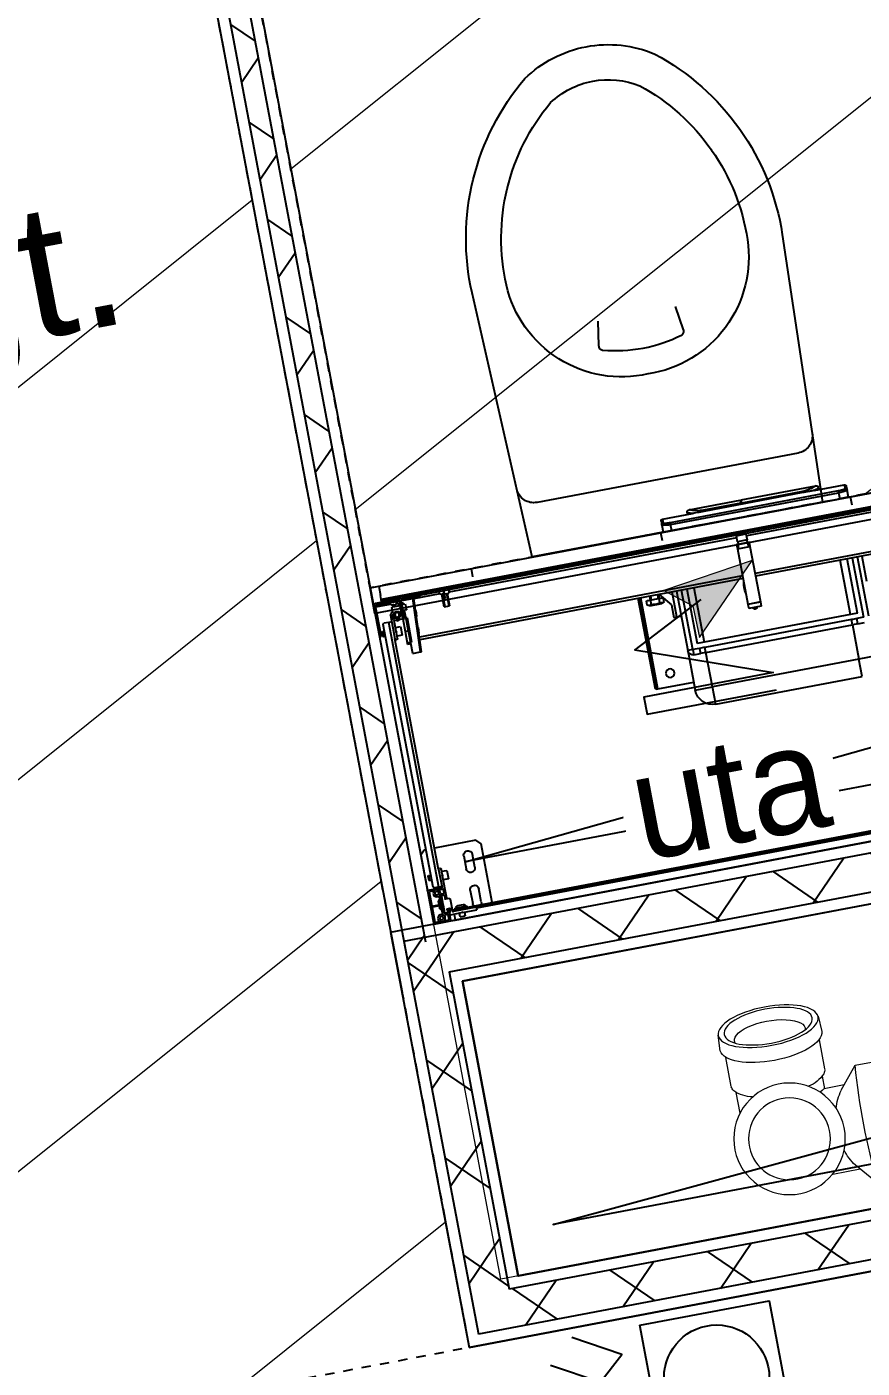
# Model space of a CAD drawing. Header units: centimetres. Extents: x 209280 to 319866, y -365283 to -277503.
# Drawn here: x 224622 to 225575, y -348580 to -347051 of the extents above; entities that cross this region are included whole.
import ezdxf

# ---------------------------------------------------------------- set-up
doc = ezdxf.new("R2010")
doc.units = ezdxf.units.CM
doc.linetypes.add('Style de ligne -1', pattern=[0.41664, 0.20828, -0.20836])
doc.layers.get('0').update_dxf_attribs({"color": 252})
for name, color, linetype in [('3-BAT C-Niveau 1', 252, 'Continuous'), ('prlm-EAU-CHU', 42, 'Continuous'), ('prlm-GT', 242, 'Continuous'), ('prlm-MOD', 64, 'Continuous'), ('prlm-VMC', 93, 'Continuous')]:
    doc.layers.add(name, color=color, linetype=linetype)
doc.layers.add('prlm-ELEC-CFO', color=1, linetype='Continuous', lineweight=25)
doc.styles.add('Helvetica', font='arial.ttf')
doc.styles.add('prlm-elec-cfo', font='comic.ttf', dxfattribs={"height": 12})

# ---------------------------------------------------------------- blocks, each defined once
blk = doc.blocks.new('MTI900_Alu_390')
at = {"layer": 'prlm-MOD', "color": 1, "linetype": 'Continuous'}
for p, q in [((-4.475, 0), (-4.472, 0)), ((-4.475, -0.003), (-4.475, 0)), ((-4.472, 0), (-4.278, 0)), ((-4.278, 0), (-4.225, 0)), ((-4.225, 0), (4.225, 0)), ((-4.225, -0.07), (-4.225, 0)), ((-4.475, -0.387), (-4.475, -0.003)), ((-4.457, -0.191), (-4.457, -0.021)), ((-4.454, -0.018), (-4.403, -0.018)), ((-4.395, -0.038), (-4.375, -0.027)), ((-4.395, -0.062), (-4.395, -0.038)), ((-4.375, -0.073), (-4.395, -0.062)), ((-4.375, -0.027), (-4.355, -0.038)), ((-4.355, -0.062), (-4.375, -0.073)), ((-4.354, -0.13), (-4.372, -0.159)), ((-4.355, -0.038), (-4.355, -0.062)), ((-4.336, -0.136), (-4.354, -0.164)), ((-4.353, -0.086), (-4.353, -0.129)), ((-4.347, -0.018), (-4.296, -0.018)), ((-4.335, -0.098), (-4.335, -0.134)), ((-4.298, -0.095), (-4.332, -0.095)), ((-4.296, -0.077), (-4.331, -0.077)), ((-4.33, -0.195), (-4.33, -0.103)), ((-4.327, -0.1), (-4.298, -0.1)), ((-4.295, -0.137), (-4.295, -0.098)), ((-4.295, -0.137), (-4.295, -0.142)), ((-4.293, -0.021), (-4.293, -0.074)), ((-4.278, -0.14), (-4.292, -0.14)), ((-4.292, -0.145), (-4.263, -0.145)), ((-4.275, -0.003), (-4.275, -0.137)), ((-4.27, -0.073), (-4.27, -0.09)), ((-4.27, -0.09), (-4.26, -0.12)), ((-4.267, -0.07), (-4.14, -0.07)), ((-4.26, -0.142), (-4.26, -0.12)), ((-4.235, -0.1), (-4.235, -0.24)), ((-3.963, -0.1), (-4.229, -0.1)), ((-4.225, -0.105), (-4.225, -0.1)), ((-4.225, -0.105), (-4.165, -0.105)), ((-4.225, -0.105), (-4.225, -0.12)), ((-4.225, -0.12), (-4.17, -0.12)), ((-4.203, -0.12), (-4.203, -0.125)), ((-4.203, -0.125), (-4.067, -0.125)), ((-4.203, -0.125), (-4.203, -0.135)), ((-4.203, -0.135), (-4.067, -0.135)), ((-4.165, -0.115), (-4.175, -0.125)), ((-4.165, -0.025), (-4.105, -0.025)), ((-4.165, -0.025), (-4.165, -0.07)), ((-4.165, -0.1), (-4.165, -0.115)), ((-4.105, -0.115), (-4.165, -0.115)), ((-4.135, -0.075), (-4.14, -0.07)), ((-4.13, -0.07), (-4.135, -0.075)), ((-4.13, -0.07), (-3.963, -0.07)), ((-4.105, -0.07), (-4.105, -0.025)), ((-4.105, -0.115), (-4.105, -0.1)), ((-4.105, -0.105), (4.105, -0.105)), ((-4.095, -0.125), (-4.105, -0.115)), ((-4.1, -0.12), (4.1, -0.12)), ((-4.067, -0.125), (-4.067, -0.12)), ((-4.067, -0.135), (-4.067, -0.125)), ((-3.995, -0.3), (-3.995, -0.15)), ((-3.96, -0.073), (-3.96, -0.097)), ((-3.96, -0.09), (3.96, -0.09)), ((-3.895, -0.15), (-3.895, -0.3)), ((-3.775, -0.12), (-3.775, -0.8)), ((-4.457, -0.369), (-4.457, -0.209)), ((-4.376, -0.194), (-4.454, -0.194)), ((-4.454, -0.206), (-4.376, -0.206)), ((-4.373, -0.16), (-4.373, -0.191)), ((-4.373, -0.209), (-4.373, -0.24)), ((-4.373, -0.24), (-4.354, -0.27)), ((-4.338, -0.16), (-4.355, -0.19)), ((-4.355, -0.166), (-4.355, -0.234)), ((-4.355, -0.21), (-4.338, -0.24)), ((-4.354, -0.236), (-4.335, -0.265)), ((-4.353, -0.271), (-4.353, -0.304)), ((-4.33, -0.168), (-4.342, -0.168)), ((-4.33, -0.232), (-4.342, -0.232)), ((-4.338, -0.24), (-4.338, -0.16)), ((-4.33, -0.16), (-4.338, -0.16)), ((-4.338, -0.24), (-4.33, -0.24)), ((-4.335, -0.265), (-4.335, -0.302)), ((-4.332, -0.305), (-4.298, -0.305)), ((-4.325, -0.2), (-4.33, -0.195)), ((-4.33, -0.205), (-4.325, -0.2)), ((-4.33, -0.297), (-4.33, -0.205)), ((-4.298, -0.3), (-4.327, -0.3)), ((-4.295, -0.258), (-4.295, -0.263)), ((-4.295, -0.302), (-4.295, -0.263)), ((-4.25, -0.255), (-4.292, -0.255)), ((-4.292, -0.26), (-4.278, -0.26)), ((-4.275, -0.263), (-4.275, -0.52)), ((-4.25, -0.255), (-4.235, -0.24)), ((-4.167, -0.158), (-4.102, -0.158)), ((-4.475, -0.8), (-4.475, -0.387)), ((-4.308, -0.39), (-4.472, -0.39)), ((-4.403, -0.372), (-4.454, -0.372)), ((-4.395, -0.405), (-4.405, -0.415)), ((-4.405, -0.415), (-4.405, -3.465)), ((-4.395, -0.328), (-4.375, -0.317)), ((-4.395, -0.352), (-4.395, -0.328)), ((-4.375, -0.363), (-4.395, -0.352)), ((-4.34, -0.405), (-4.395, -0.405)), ((-4.375, -0.317), (-4.355, -0.328)), ((-4.355, -0.352), (-4.375, -0.363)), ((-4.355, -0.328), (-4.355, -0.352)), ((-4.296, -0.372), (-4.347, -0.372)), ((-4.305, -0.405), (-4.34, -0.405)), ((-4.34, -0.405), (-4.34, -3.475)), ((-4.328, -0.323), (-4.296, -0.323)), ((-4.305, -0.6), (-4.305, -0.393)), ((-4.293, -0.326), (-4.293, -0.369)), ((-4.43, -0.495), (-4.435, -0.5)), ((-4.435, -0.5), (-4.435, -0.55)), ((-4.435, -0.55), (-4.43, -0.555)), ((-4.43, -0.555), (-4.43, -0.495)), ((-4.405, -0.495), (-4.43, -0.495)), ((-4.43, -0.555), (-4.405, -0.555)), ((-4.305, -0.6), (-4.305, -3.277)), ((-4.285, -0.61), (-4.295, -0.61)), ((-4.275, -0.52), (-4.278, -0.523)), ((-4.278, -0.527), (-4.275, -0.53)), ((-4.215, -0.475), (-4.275, -0.475)), ((-4.275, -0.53), (-4.275, -0.52)), ((-4.275, -0.53), (-4.275, -0.6)), ((-4.275, -0.575), (-4.215, -0.575)), ((-4.215, -0.575), (-4.215, -0.475)), ((-3.995, -0.7), (-3.995, -0.55)), ((-3.895, -0.55), (-3.895, -0.7)), ((-4.425, -0.85), (-4.475, -0.8)), ((-4.405, -0.85), (-4.425, -0.85)), ((-3.825, -0.85), (-4.305, -0.85)), ((-3.775, -0.8), (-3.825, -0.85)), ((-0.85, -1.865), (0.85, -1.865)), ((-0.85, -1.865), (-0.85, -2.065)), ((0.85, -1.865), (0.85, -2.065)), ((-1.05, -2.525), (-1.05, -2.065)), ((-1.05, -2.065), (-0.85, -2.065)), ((0.85, -2.065), (-0.85, -2.065)), ((-0.85, -2.065), (-0.85, -2.465)), ((0.85, -2.465), (0.85, -2.065)), ((1.05, -2.065), (0.85, -2.065)), ((-1.495, -2.16), (-1.495, -3.215)), ((-1.48, -2.16), (-1.495, -2.16)), ((-1.48, -2.16), (-1.48, -3.215)), ((-1.48, -2.16), (-1.465, -2.16)), ((-1.465, -2.16), (-1.05, -2.16)), ((-1.465, -2.16), (-1.465, -3.215)), ((-1.05, -3.215), (-1.05, -2.525)), ((-0.99, -2.525), (-1.05, -2.525)), ((-0.99, -2.465), (-0.912, -2.465)), ((-0.99, -2.525), (-0.99, -2.465)), ((-0.99, -2.525), (-0.99, -3.215)), ((-0.912, -2.525), (-0.99, -2.525)), ((0.93, -2.585), (-0.93, -2.585)), ((-0.93, -3.215), (-0.93, -2.585)), ((-0.85, -2.465), (-0.912, -2.465)), ((-0.912, -2.525), (-0.912, -2.465)), ((-0.85, -2.465), (0.85, -2.465)), ((-0.85, -2.465), (-0.85, -2.524)), ((0.85, -2.524), (-0.85, -2.524)), ((-0.85, -3.215), (-0.85, -2.585)), ((0.912, -2.465), (0.85, -2.465)), ((0.85, -2.465), (0.85, -2.524)), ((0.85, -2.585), (0.85, -3.215)), ((0.912, -2.465), (0.99, -2.465)), ((0.912, -2.465), (0.912, -2.525)), ((0.99, -2.525), (0.912, -2.525)), ((0.93, -2.585), (0.93, -3.215)), ((0.99, -3.215), (0.99, -2.525)), ((1.05, -2.525), (1.05, -3.215)), ((-0.277, -2.915), (-0.277, -2.865)), ((-0.132, -2.865), (-0.277, -2.865)), ((-0.132, -2.915), (-0.132, -2.865)), ((-1.134, -2.925), (-1.1, -2.925)), ((-1.134, -3.071), (-1.134, -2.925)), ((-1.1, -2.925), (-1.1, -3.215)), ((-1.1, -2.925), (-1.05, -2.925)), ((-0.132, -2.915), (-0.277, -2.915)), ((-0.277, -2.918), (-0.277, -2.915)), ((-0.277, -2.918), (-0.132, -2.918)), ((-0.277, -3.558), (-0.277, -2.918)), ((-0.132, -2.918), (-0.132, -2.915)), ((-0.132, -3.558), (-0.132, -2.918)), ((1.1, -3.215), (1.1, -2.925)), ((-4.175, -3.207), (-4.175, -3.187)), ((-4.135, -3.187), (-4.175, -3.187)), ((-4.175, -3.337), (-4.175, -3.207)), ((-4.125, -3.207), (-4.175, -3.207)), ((-4.135, -3.077), (-4.136, -3.497)), ((-4.135, -3.077), (-4.05, -3.077)), ((-4.125, -3.487), (-4.125, -3.207)), ((-4.022, -3.692), (-4.05, -3.077)), ((-4.05, -3.077), (-4.035, -3.077)), ((-4.035, -3.077), (-4.007, -3.691)), ((-1.38, -3.106), (-1.408, -3.12)), ((-1.408, -3.12), (-1.408, -3.17)), ((-1.408, -3.17), (-1.384, -3.17)), ((-1.395, -3.17), (-1.395, -3.172)), ((-1.395, -3.172), (-1.225, -3.172)), ((-1.384, -3.17), (-1.359, -3.17)), ((-1.38, -3.106), (-1.24, -3.106)), ((-1.36, -3.172), (-1.36, -3.215)), ((-1.359, -3.12), (-1.359, -3.17)), ((-1.359, -3.17), (-1.31, -3.17)), ((-1.351, -3.215), (-1.351, -3.172)), ((-1.31, -3.17), (-1.261, -3.17)), ((-1.269, -3.215), (-1.269, -3.172)), ((-1.261, -3.12), (-1.261, -3.17)), ((-1.261, -3.17), (-1.236, -3.17)), ((-1.26, -3.215), (-1.26, -3.172)), ((-1.25, -3.215), (-1.134, -3.071)), ((-1.212, -3.12), (-1.24, -3.106)), ((-1.236, -3.17), (-1.214, -3.17)), ((-1.225, -3.172), (-1.225, -3.17)), ((-1.212, -3.12), (-1.212, -3.167)), ((-4.475, -3.355), (-4.475, -3.335)), ((-4.475, -3.335), (-4.455, -3.335)), ((-4.475, -3.69), (-4.475, -3.355)), ((-4.455, -3.355), (-4.475, -3.355)), ((-4.455, -3.335), (-4.455, -3.355)), ((-4.455, -3.69), (-4.455, -3.355)), ((-4.43, -3.325), (-4.435, -3.33)), ((-4.435, -3.33), (-4.435, -3.38)), ((-4.43, -3.385), (-4.43, -3.325)), ((-4.405, -3.325), (-4.43, -3.325)), ((-4.305, -3.553), (-4.305, -3.277)), ((-4.295, -3.267), (-4.285, -3.267)), ((-4.276, -3.348), (-4.278, -3.35)), ((-4.278, -3.354), (-4.276, -3.356)), ((-4.275, -3.277), (-4.275, -3.346)), ((-4.215, -3.305), (-4.275, -3.305)), ((-4.275, -3.358), (-4.275, -3.346)), ((-4.275, -3.358), (-4.275, -3.484)), ((-4.215, -3.405), (-4.215, -3.305)), ((-4.175, -3.487), (-4.175, -3.337)), ((-4.14, -3.337), (-4.175, -3.337)), ((-4.14, -3.487), (-4.14, -3.337)), ((-0.277, -3.215), (-4.029, -3.215)), ((-0.277, -3.245), (-4.027, -3.245)), ((-4.021, -3.285), (-4.026, -3.286)), ((-4.022, -3.356), (-4.017, -3.356)), ((-4.021, -3.285), (-4.017, -3.356)), ((4.029, -3.215), (-0.132, -3.215)), ((4.027, -3.245), (-0.132, -3.245)), ((-4.435, -3.38), (-4.43, -3.385)), ((-4.43, -3.385), (-4.405, -3.385)), ((-4.405, -3.465), (-4.395, -3.475)), ((-4.34, -3.475), (-4.395, -3.475)), ((-4.305, -3.475), (-4.34, -3.475)), ((-4.29, -3.507), (-4.285, -3.504)), ((-4.29, -3.507), (-4.29, -3.549)), ((-4.274, -3.504), (-4.287, -3.504)), ((-4.275, -3.405), (-4.215, -3.405)), ((-4.272, -3.487), (-4.178, -3.487)), ((-4.271, -3.518), (-4.271, -3.507)), ((-4.24, -3.478), (-4.23, -3.472)), ((-4.23, -3.472), (-4.22, -3.478)), ((-4.175, -3.49), (-4.175, -3.487)), ((-4.175, -3.487), (-4.155, -3.487)), ((-4.175, -3.49), (-4.175, -3.601)), ((-4.155, -3.497), (-4.175, -3.497)), ((-4.14, -3.487), (-4.155, -3.487)), ((-4.155, -3.487), (-4.155, -3.497)), ((-4.155, -3.702), (-4.155, -3.497)), ((-4.125, -3.487), (-4.14, -3.487)), ((-4.14, -3.577), (-4.14, -3.487)), ((-4.136, -3.497), (-4.14, -3.497)), ((-4.012, -3.482), (-4.017, -3.482)), ((-4.012, -3.482), (-4.008, -3.552)), ((-4.277, -3.582), (-4.304, -3.555)), ((-4.291, -3.577), (-4.291, -3.568)), ((-4.281, -3.583), (-4.291, -3.577)), ((-4.287, -3.552), (-4.282, -3.552)), ((-4.279, -3.549), (-4.279, -3.545)), ((-4.277, -3.676), (-4.268, -3.663)), ((-4.276, -3.542), (-4.273, -3.542)), ((-4.276, -3.627), (-4.276, -3.584)), ((-4.266, -3.521), (-4.268, -3.521)), ((-4.198, -3.637), (-4.266, -3.637)), ((-4.263, -3.657), (-4.265, -3.659)), ((-4.225, -3.659), (-4.265, -3.659)), ((-4.265, -3.659), (-4.265, -3.662)), ((-4.265, -3.662), (-4.225, -3.662)), ((-4.227, -3.657), (-4.263, -3.657)), ((-4.261, -3.657), (-4.261, -3.662)), ((-4.229, -3.657), (-4.229, -3.662)), ((-4.225, -3.659), (-4.227, -3.657)), ((-4.225, -3.662), (-4.225, -3.659)), ((-4.222, -3.663), (-4.213, -3.676)), ((-4.195, -3.561), (-4.195, -3.523)), ((-4.195, -3.674), (-4.195, -3.64)), ((-4.176, -3.603), (-4.183, -3.61)), ((-4.183, -3.614), (-4.176, -3.621)), ((-4.175, -3.623), (-4.175, -3.601)), ((-4.175, -3.623), (-4.175, -3.734)), ((-4.115, -3.577), (-4.155, -3.577)), ((-4.155, -3.647), (-4.115, -3.647)), ((-4.14, -3.657), (-4.14, -3.647)), ((-4.115, -3.647), (-4.115, -3.577)), ((-4.013, -3.552), (-4.008, -3.552)), ((-3.685, -3.532), (-3.625, -3.532)), ((-3.685, -3.532), (-3.685, -3.677)), ((-3.679, -3.677), (-3.679, -3.532)), ((-3.66, -3.622), (-3.655, -3.622)), ((-3.66, -3.622), (-3.66, -3.636)), ((-3.66, -3.636), (-3.655, -3.636)), ((-3.66, -3.636), (-3.66, -3.717)), ((-3.655, -3.622), (-3.655, -3.636)), ((-3.655, -3.636), (-3.655, -3.717)), ((-3.631, -3.677), (-3.631, -3.532)), ((-3.625, -3.677), (-3.625, -3.532)), ((-0.277, -3.558), (-0.132, -3.558)), ((-0.277, -3.56), (-0.277, -3.558)), ((-0.277, -3.61), (-0.277, -3.56)), ((-0.26, -3.56), (-0.277, -3.56)), ((-0.255, -3.61), (-0.277, -3.61)), ((-0.26, -3.558), (-0.26, -3.608)), ((-0.15, -3.608), (-0.26, -3.608)), ((-0.15, -3.638), (-0.26, -3.638)), ((-0.26, -3.638), (-0.26, -3.708)), ((-0.255, -3.608), (-0.255, -3.638)), ((-0.155, -3.638), (-0.155, -3.608)), ((-0.132, -3.61), (-0.155, -3.61)), ((-0.15, -3.608), (-0.15, -3.558)), ((-0.132, -3.56), (-0.15, -3.56)), ((-0.15, -3.708), (-0.15, -3.638)), ((-0.132, -3.56), (-0.132, -3.558)), ((-0.132, -3.61), (-0.132, -3.56)), ((-4.455, -3.682), (-4.455, -3.68)), ((-4.452, -3.677), (-4.279, -3.677)), ((-4.215, -3.695), (-4.45, -3.695)), ((-4.215, -3.715), (-4.45, -3.715)), ((-4.285, -3.692), (-4.445, -3.692)), ((-4.378, -3.747), (-4.378, -3.727)), ((-4.378, -3.727), (-4.298, -3.727)), ((-4.375, -3.747), (-4.378, -3.747)), ((-4.375, -3.737), (4.375, -3.737)), ((-4.375, -3.747), (-4.375, -3.737)), ((4.375, -3.747), (-4.375, -3.747)), ((-4.375, -3.747), (-4.375, -3.792)), ((-4.375, -3.902), (-4.375, -3.792)), ((-4.345, -3.724), (-4.345, -3.718)), ((-4.342, -3.715), (-4.288, -3.715)), ((-4.298, -3.727), (-4.342, -3.727)), ((-4.298, -3.727), (-4.298, -3.737)), ((-4.295, -3.734), (-4.295, -3.73)), ((-4.265, -3.69), (-4.283, -3.69)), ((-4.283, -3.72), (-4.265, -3.72)), ((-4.265, -3.716), (-4.269, -3.72)), ((-4.265, -3.69), (-4.265, -3.695)), ((-4.262, -3.716), (-4.265, -3.716)), ((-4.252, -3.692), (-4.262, -3.692)), ((-4.261, -3.69), (-4.261, -3.695)), ((-4.26, -3.715), (-4.231, -3.715)), ((-4.247, -3.687), (-4.252, -3.692)), ((-4.247, -3.732), (-4.252, -3.737)), ((-4.241, -3.734), (-4.249, -3.734)), ((-4.238, -3.692), (-4.243, -3.687)), ((-4.238, -3.737), (-4.243, -3.732)), ((-4.228, -3.692), (-4.238, -3.692)), ((-4.229, -3.69), (-4.229, -3.695)), ((-4.225, -3.716), (-4.229, -3.716)), ((-4.225, -3.69), (-4.198, -3.69)), ((-4.225, -3.695), (-4.225, -3.69)), ((-4.221, -3.72), (-4.225, -3.716)), ((-4.225, -3.72), (-4.215, -3.72)), ((-4.215, -3.715), (-4.215, -3.695)), ((-4.215, -3.695), (-4.195, -3.695)), ((-4.195, -3.715), (-4.215, -3.715)), ((-4.215, -3.72), (-4.215, -3.722)), ((-4.212, -3.725), (-4.198, -3.725)), ((-4.211, -3.677), (-4.198, -3.677)), ((-4.195, -3.722), (-4.195, -3.693)), ((-4.175, -3.737), (-4.175, -3.734)), ((-4.165, -3.737), (-4.165, -3.726)), ((-3.907, -3.717), (-4.14, -3.717)), ((-4.135, -3.717), (-4.135, -3.712)), ((-4.105, -3.712), (-4.135, -3.712)), ((-4.125, -3.692), (-4.022, -3.692)), ((-4.125, -3.702), (-4.125, -3.692)), ((-4.125, -3.702), (-4.105, -3.702)), ((-4.105, -3.702), (-3.965, -3.702)), ((-4.105, -3.702), (-4.105, -3.712)), ((-4.105, -3.712), (-4.105, -3.717)), ((-3.965, -3.712), (-4.105, -3.712)), ((-4.007, -3.691), (-4.022, -3.692)), ((-4.022, -3.692), (-4.022, -3.692)), ((-3.707, -3.685), (-4.007, -3.685)), ((-4.007, -3.691), (-4.007, -3.692)), ((-3.965, -3.702), (-3.945, -3.702)), ((-3.965, -3.702), (-3.965, -3.712)), ((-3.965, -3.717), (-3.965, -3.712)), ((-3.935, -3.712), (-3.965, -3.712)), ((-3.935, -3.712), (-3.935, -3.717)), ((-3.935, -3.715), (-3.713, -3.715)), ((-3.907, -3.737), (-3.907, -3.717)), ((-3.907, -3.717), (-3.893, -3.717)), ((-3.893, -3.717), (-3.86, -3.717)), ((-3.893, -3.717), (-3.893, -3.737)), ((-3.86, -3.717), (-3.45, -3.717)), ((-3.86, -3.717), (-3.86, -3.737)), ((-3.705, -3.677), (-3.713, -3.717)), ((-3.66, -3.677), (-3.705, -3.677)), ((-3.655, -3.677), (-3.605, -3.677)), ((-3.597, -3.717), (-3.605, -3.677)), ((-0.26, -3.685), (-3.603, -3.685)), ((-3.597, -3.715), (-0.25, -3.715)), ((-3.45, -3.717), (-3.45, -3.737)), ((-3.45, -3.717), (-3.417, -3.717)), ((-3.417, -3.737), (-3.417, -3.717)), ((-3.417, -3.717), (-3.403, -3.717)), ((-3.185, -3.717), (-3.403, -3.717)), ((-3.403, -3.717), (-3.403, -3.737)), ((-3.185, -3.717), (-3.175, -3.717)), ((-3.185, -3.737), (-3.185, -3.717)), ((-3.175, -3.717), (-3.175, -3.737)), ((-3.175, -3.735), (-0.243, -3.735)), ((-0.26, -3.708), (-0.15, -3.708)), ((-0.25, -3.708), (-0.25, -3.723)), ((-0.25, -3.723), (-0.16, -3.723)), ((-0.167, -3.735), (3.175, -3.735)), ((-0.16, -3.723), (-0.16, -3.708)), ((-0.16, -3.715), (3.598, -3.715)), ((3.604, -3.685), (-0.15, -3.685)), ((-4.375, -3.902), (4.375, -3.902)), ((-1.075, -3.985), (-1.075, -3.902)), ((-0.975, -3.902), (-0.975, -3.973)), ((-0.975, -3.973), (0.975, -3.973)), ((-0.975, -3.993), (-0.975, -3.973)), ((0.975, -3.973), (0.975, -3.902)), ((0.975, -3.973), (0.975, -3.993)), ((1.075, -3.902), (1.075, -3.985)), ((-1.075, -4.03), (-1.075, -3.985)), ((-1.055, -4.05), (-1.055, -4.005)), ((-1.055, -4.05), (-0.706, -4.05)), ((0.975, -3.993), (-0.975, -3.993)), ((-0.765, -4.07), (-0.765, -4.05)), ((-0.735, -4.1), (-0.735, -4.1)), ((-0.735, -4.1), (-0.142, -4.1)), ((0.576, -4.05), (-0.576, -4.05)), ((-0.574, -4.05), (-0.574, -4.063)), ((-0.142, -4.063), (-0.574, -4.063)), ((-0.142, -4.063), (-0.142, -4.05)), ((-0.142, -4.1), (-0.142, -4.063)), ((-0.131, -4.05), (-0.131, -4.063)), ((0.574, -4.063), (-0.131, -4.063)), ((-0.131, -4.063), (-0.131, -4.1)), ((-0.131, -4.1), (0.735, -4.1)), ((0.574, -4.05), (0.574, -4.063)), ((0.704, -4.05), (1.055, -4.05)), ((0.735, -4.1), (0.735, -4.1)), ((0.765, -4.07), (0.765, -4.05)), ((1.055, -4.05), (1.055, -4.005)), ((1.075, -4.03), (1.075, -3.985))]:
    blk.add_line(p, q, dxfattribs=at)
at = {"layer": 'prlm-MOD', "color": 1, "ltscale": 50}
for points in [[(-3.3, -3.806), (-3.3, -3.902)], [(-1.1, -3.806), (-1.1, -3.902)], [(1.1, -3.806), (1.1, -3.902)]]:
    blk.add_lwpolyline(points, dxfattribs=at)
at = {"layer": 'prlm-MOD', "color": 1, "linetype": 'Continuous'}
for centre, radius in [((-4.375, -0.05), 0.0425), ((-4.375, -0.34), 0.0425), ((-1.295, -2.31), 0.05), ((-4.23, -3.542), 0.035), ((-4.23, -3.542), 0.03), ((-4.23, -3.542), 0.025)]:
    blk.add_circle(centre, radius, dxfattribs=at)
for centre, radius, start, end in [((-4.472, -0.003), 0.003, 90, 180), ((-4.278, -0.003), 0.003, 0, 90), ((-4.454, -0.021), 0.003, 90, 180), ((-4.403, -0.021), 0.003, 84.5182, 90), ((-4.356, -0.129), 0.003, 326.3099, 0), ((-4.347, -0.021), 0.003, 90, 95.4817), ((-4.331, -0.067), 0.01, 213.6525, 270), ((-4.338, -0.134), 0.003, 326.3099, 0), ((-4.332, -0.098), 0.003, 90, 180), ((-4.327, -0.103), 0.003, 90, 180), ((-4.298, -0.098), 0.003, 0, 90), ((-4.298, -0.103), 0.003, 0, 90), ((-4.296, -0.021), 0.003, 0, 90), ((-4.296, -0.074), 0.003, 270, 0), ((-4.292, -0.137), 0.003, 180, 270), ((-4.292, -0.142), 0.003, 180, 270), ((-4.278, -0.137), 0.003, 270, 0), ((-4.267, -0.073), 0.003, 90, 180), ((-4.267, -0.09), 0.003, 180, 198.4349), ((-4.263, -0.142), 0.003, 270, 0), ((-4.263, -0.12), 0.003, 0, 18.4349), ((-4.232, -0.1), 0.003, 0, 180), ((-4.167, -0.138), 0.02, 171.3731, 270), ((-4.167, -0.133), 0.02, 185.7392, 187.1808), ((-4.102, -0.138), 0.02, 270, 8.6269), ((-4.102, -0.133), 0.02, 352.8192, 354.2608), ((-3.945, -0.15), 0.05, 143.1301, 180), ((-3.963, -0.073), 0.003, 0, 90), ((-3.963, -0.097), 0.003, 270, 0), ((-3.945, -0.15), 0.05, 0, 36.8699), ((-4.454, -0.191), 0.003, 180, 270), ((-4.454, -0.209), 0.003, 90, 180), ((-4.376, -0.191), 0.003, 270, 0), ((-4.376, -0.209), 0.003, 0, 90), ((-4.37, -0.16), 0.003, 146.3099, 180), ((-4.352, -0.166), 0.003, 146.3099, 180), ((-4.352, -0.234), 0.003, 180, 213.6901), ((-4.356, -0.271), 0.003, 0, 33.6901), ((-4.332, -0.302), 0.003, 180, 270), ((-4.327, -0.297), 0.003, 180, 270), ((-4.298, -0.297), 0.003, 270, 0), ((-4.298, -0.302), 0.003, 270, 0), ((-4.292, -0.258), 0.003, 90, 180), ((-4.292, -0.263), 0.003, 90, 180), ((-4.278, -0.263), 0.003, 0, 90), ((-3.945, -0.3), 0.05, 180, 0), ((-4.472, -0.387), 0.003, 180, 270), ((-4.454, -0.369), 0.003, 180, 270), ((-4.403, -0.369), 0.003, 270, 275.4818), ((-4.347, -0.369), 0.003, 264.5182, 270), ((-4.328, -0.333), 0.01, 90, 133.851), ((-4.308, -0.393), 0.003, 0, 90), ((-4.296, -0.326), 0.003, 0, 90), ((-4.296, -0.369), 0.003, 270, 0), ((-4.295, -0.6), 0.01, 180, 270), ((-4.285, -0.6), 0.01, 270, 0), ((-4.276, -0.525), 0.003, 135, 225), ((-3.945, -0.55), 0.05, 0, 180), ((-3.945, -0.7), 0.05, 180, 0), ((-0.85, -2.065), 0.2, 90, 180), ((-0.99, -2.525), 0.06, 90, 180), ((-0.205, -2.865), 0.02, 0, 180), ((0, -3.11), 0.285, 166.8264, 193.1736), ((-1.384, -3.162), 0.0487, 59.7422, 120.2578), ((-1.236, -3.162), 0.0487, 59.7422, 120.2578), ((-4.295, -3.277), 0.01, 90, 180), ((-4.285, -3.277), 0.01, 0, 90), ((-4.276, -3.352), 0.003, 135, 225), ((-4.278, -3.346), 0.003, 315, 0), ((-4.278, -3.358), 0.003, 0, 45), ((-4.287, -3.507), 0.003, 90, 180), ((-4.23, -3.542), 0.06, 140.7035, 188.509), ((-4.23, -3.542), 0.065, 144.2242, 157.3801), ((-4.272, -3.484), 0.003, 180, 270), ((-4.274, -3.507), 0.003, 0, 90), ((-4.23, -3.542), 0.04, 184.0006, 146.0728), ((-4.23, -3.542), 0.065, 57.7958, 122.2042), ((-4.23, -3.542), 0.06, 66.4435, 113.5565), ((-4.178, -3.49), 0.003, 0, 90), ((-4.302, -3.553), 0.003, 180, 225), ((-4.287, -3.549), 0.003, 180, 270), ((-4.23, -3.542), 0.065, 206.162, 224.9525), ((-4.282, -3.549), 0.003, 270, 0), ((-4.276, -3.545), 0.003, 90, 180), ((-4.279, -3.584), 0.003, 0, 45), ((-4.266, -3.627), 0.01, 180, 270), ((-4.273, -3.545), 0.003, 4.0006, 90), ((-4.268, -3.518), 0.003, 180, 270), ((-4.23, -3.542), 0.04, 146.0728, 184.0006), ((-4.265, -3.665), 0.003, 90, 145.008), ((-4.266, -3.518), 0.003, 270, 326.0728), ((-4.225, -3.665), 0.003, 34.992, 90), ((-4.198, -3.64), 0.003, 0, 90), ((-4.181, -3.612), 0.003, 135, 225), ((-4.178, -3.601), 0.003, 315, 0), ((-4.178, -3.623), 0.003, 0, 45), ((-4.16, -3.657), 0.02, 309.8841, 0), ((-4.45, -3.69), 0.025, 180, 270), ((-4.452, -3.68), 0.003, 90, 180), ((-4.445, -3.682), 0.01, 180, 270), ((-4.45, -3.69), 0.005, 180, 270), ((-4.342, -3.718), 0.003, 90, 180), ((-4.342, -3.724), 0.003, 180, 270), ((-4.298, -3.73), 0.003, 0, 90), ((-4.292, -3.734), 0.003, 180, 270), ((-4.288, -3.718), 0.003, 9.5941, 90), ((-4.283, -3.717), 0.003, 189.5941, 270), ((-4.283, -3.693), 0.003, 90, 160.5288), ((-4.279, -3.674), 0.003, 270, 325.008), ((-4.265, -3.693), 0.003, 19.4712, 90), ((-4.275, -3.715), 0.01, 353.9388, 0), ((-4.265, -3.717), 0.003, 270, 350.4059), ((-4.26, -3.718), 0.003, 90, 170.4059), ((-4.245, -3.689), 0.003, 45, 135), ((-4.245, -3.734), 0.003, 45, 135), ((-4.231, -3.718), 0.003, 9.5941, 90), ((-4.225, -3.693), 0.003, 90, 160.5288), ((-4.225, -3.717), 0.003, 189.5941, 270), ((-4.215, -3.715), 0.01, 180, 186.0612), ((-4.212, -3.722), 0.003, 180, 270), ((-4.211, -3.674), 0.003, 214.992, 270), ((-4.198, -3.674), 0.003, 270, 0), ((-4.198, -3.693), 0.003, 0, 90), ((-4.198, -3.722), 0.003, 270, 0), ((-4.178, -3.734), 0.003, 270, 0), ((-4.14, -3.702), 0.035, 180, 270), ((-4.115, -3.71), 0.05, 129.8841, 142.9139), ((-4.14, -3.702), 0.015, 180, 270), ((-4.125, -3.712), 0.02, 90, 192.412), ((-4.125, -3.712), 0.01, 90, 180), ((-3.997, -3.692), 0.01, 182.6026, 270), ((-3.945, -3.712), 0.01, 0, 90), ((-0.235, -3.723), 0.015, 180, 255.1649), ((-0.175, -3.723), 0.015, 284.8351, 0), ((-0.996, -4.212), 0.24, 84.8699, 109.1091), ((0.999, -4.194), 0.222, 69.8915, 96.1295), ((-1.055, -4.03), 0.02, 180, 270), ((-0.569, -4.616), 0.581, 102.5837, 109.7412), ((-0.735, -4.07), 0.03, 180, 270), ((-0.569, -4.458), 0.394, 90.7355, 114.8981), ((0.568, -4.46), 0.396, 65.1634, 89.203), ((0.569, -4.614), 0.579, 70.2259, 77.4042), ((0.735, -4.07), 0.03, 270, 0), ((1.055, -4.03), 0.02, 270, 0)]:
    blk.add_arc(centre, radius, start, end, dxfattribs=at)
for centre, major_axis, ratio, start_param, end_param in [((-3.997, -3.692), (0.025, 0), 0.4, 3.187016, 4.712389), ((-4.022, -3.693), (0.015, 0.0007), 0.045361, 0, 1.568734), ((-1.055, -3.985), (0.02, 0), 0.989815, 3.141593, 4.712389), ((1.055, -3.985), (-0.02, 0), 0.989815, 1.570796, 3.141593)]:
    blk.add_ellipse(centre, major_axis=major_axis, ratio=ratio, start_param=start_param, end_param=end_param, dxfattribs=at)
for points, knots in [([(-0.85, -2.524), (-0.86, -2.524), (-0.871, -2.524), (-0.892, -2.525), (-0.902, -2.525), (-0.912, -2.525)], [0, 0, 0, 0, 0.5, 0.5, 1, 1, 1, 1]), ([(0.912, -2.525), (0.902, -2.525), (0.892, -2.525), (0.871, -2.524), (0.86, -2.524), (0.85, -2.524)], [0, 0, 0, 0, 0.5, 0.5, 1, 1, 1, 1]), ([(-1.359, -3.12), (-1.351, -3.118), (-1.343, -3.117), (-1.331, -3.115), (-1.326, -3.114), (-1.318, -3.114), (-1.314, -3.114), (-1.302, -3.114), (-1.294, -3.114), (-1.277, -3.117), (-1.269, -3.118), (-1.261, -3.12)], [0, 0, 0, 0, 0.25, 0.25, 0.375, 0.375, 0.5, 0.5, 0.75, 0.75, 1, 1, 1, 1]), ([(-0.975, -3.993), (-0.98, -3.993), (-0.986, -3.993), (-0.996, -3.993), (-1.001, -3.993), (-1.008, -3.994), (-1.011, -3.994), (-1.015, -3.995), (-1.018, -3.995), (-1.024, -3.995), (-1.028, -3.996), (-1.035, -3.997), (-1.039, -3.998), (-1.045, -3.999), (-1.047, -4), (-1.05, -4.001), (-1.051, -4.001), (-1.052, -4.002), (-1.053, -4.002), (-1.054, -4.004), (-1.055, -4.004), (-1.055, -4.005)], [0, 0, 0, 0, 0.125, 0.125, 0.25, 0.25, 0.3125, 0.3125, 0.375, 0.375, 0.5, 0.5, 0.625, 0.625, 0.75, 0.75, 0.8125, 0.8125, 0.875, 0.875, 1, 1, 1, 1]), ([(-0.576, -4.05), (-0.589, -4.05), (-0.602, -4.05), (-0.621, -4.05), (-0.627, -4.05), (-0.64, -4.05), (-0.646, -4.05), (-0.664, -4.05), (-0.676, -4.05), (-0.692, -4.05), (-0.697, -4.05), (-0.704, -4.05), (-0.705, -4.05), (-0.707, -4.05)], [0, 0, 0, 0, 0.125, 0.125, 0.1875, 0.1875, 0.25, 0.25, 0.375, 0.375, 0.4375, 0.4375, 0.4568651, 0.4568651, 0.4568651, 0.4568651]), ([(0.705, -4.05), (0.7, -4.05), (0.693, -4.05), (0.681, -4.05), (0.676, -4.05), (0.664, -4.05), (0.652, -4.05), (0.64, -4.05), (0.628, -4.05), (0.621, -4.05), (0.602, -4.05), (0.589, -4.05), (0.576, -4.05)], [0.5494968, 0.5494968, 0.5494968, 0.5494968, 0.625, 0.625, 0.6875, 0.6875, 0.75, 0.8125, 0.8125, 0.875, 0.875, 1, 1, 1, 1]), ([(1.055, -4.005), (1.055, -4.004), (1.054, -4.004), (1.053, -4.002), (1.052, -4.002), (1.051, -4.001), (1.049, -4.001), (1.047, -4), (1.044, -3.999), (1.043, -3.999), (1.039, -3.998), (1.035, -3.997), (1.03, -3.996), (1.028, -3.996), (1.024, -3.995), (1.022, -3.995), (1.015, -3.994), (1.011, -3.994), (1.003, -3.994), (1.001, -3.993), (0.996, -3.993), (0.993, -3.993), (0.986, -3.993), (0.98, -3.993), (0.975, -3.993)], [0, 0, 0, 0, 0.125, 0.125, 0.1875, 0.1875, 0.25, 0.3125, 0.3125, 0.375, 0.375, 0.5, 0.5, 0.5625, 0.5625, 0.625, 0.625, 0.75, 0.75, 0.8125, 0.8125, 0.875, 0.875, 1, 1, 1, 1])]:
    blk.add_open_spline(points, degree=3, knots=knots, dxfattribs=at)
blk = doc.blocks.new('xi.aam22')
at = {"layer": 'prlm-EAU-CHU', "color": 0, "lineweight": 13}
for p, q in [((-5.8, 13.12), (-5.89, 11.33)), ((5.89, 11.33), (5.8, 13.12)), ((-5.41, 10.46), (-5.41, 7.11)), ((5.41, 7.11), (5.41, 10.46)), ((-13.12, 7.25), (-14.67, 7.11)), ((-13.12, 7.25), (-13.03, 6.97)), ((-12.22, 6.97), (-13.03, 6.97)), ((-12.09, 6.85), (-12.22, 6.97)), ((-8.92, 6.85), (-12.09, 6.85)), ((-6.83, 4.34), (-8.91, 6.84)), ((-5, 6.32), (-5, 4.87)), ((5, 3.93), (5, 6.32)), ((-7.27, 4.87), (-4.96, 4.87)), ((-8.91, -6.84), (-6.83, -4.34)), ((-4.09, -4.87), (-7.27, -4.87)), ((-14.67, -7.11), (-13.12, -7.25)), ((-13.03, -6.94), (-13.12, -7.25)), ((-13.03, -6.97), (-12.22, -6.97)), ((-12.22, -6.97), (-12.09, -6.85)), ((-12.09, -6.85), (-8.92, -6.85))]:
    blk.add_line(p, q, dxfattribs=at)
at = {"layer": 'prlm-EAU-CHU', "color": 0, "lineweight": 13, "flags": 128}
blk.add_lwpolyline([(-4.96, 4.87), (-4.86, 4.84), (-4.68, 4.73), (-4.43, 4.56)], dxfattribs=at)
at = {"layer": 'prlm-EAU-CHU', "color": 0, "lineweight": 13}
for radius in [6.36, 4.67]:
    blk.add_circle((0, 0), radius, dxfattribs=at)
for centre, radius, start, end in [((-119.65, -0.01), 106.84, 356.281, 3.7477), ((-87.18, 0), 78.56, 354.9975, 5.0025), ((-4.48, 7.14), 0.936, 184.6605, 218.1259), ((-2.54, 9.09), 3.68, 223.507, 258.776), ((2.54, 9.09), 3.68, 281.224, 316.493), ((4.48, 7.14), 0.936, 321.8741, 355.3395), ((-11.68, 0.73), 6.05, 16.1332, 36.5542), ((-11.68, -0.73), 6.05, 323.4458, 343.8668)]:
    blk.add_arc(centre, radius, start, end, dxfattribs=at)
for centre, major_axis, ratio in [((0, 13.07), (5.79, 0), 0.383426), ((0, 13.07), (5.11, 0), 0.383329), ((-14.67, 0), (0, -7.1), 0.043635)]:
    blk.add_ellipse(centre, major_axis=major_axis, ratio=ratio, dxfattribs=at)
for centre, major_axis, ratio, start_param, end_param in [((0, 12.09), (-4.1, -0.03), 0.383971, 2.986035, 6.398097), ((0, 11.41), (-5.89, 0), 0.391508, 0.036281, 3.105311)]:
    blk.add_ellipse(centre, major_axis=major_axis, ratio=ratio, start_param=start_param, end_param=end_param, dxfattribs=at)
blk = doc.blocks.new('xi.bp-vmc-cui')
at = {"layer": 'prlm-VMC', "color": 0, "linetype": 'ByBlock', "lineweight": -2, "flags": 128}
blk.add_lwpolyline([(-7.5, 7.5), (7.5, 7.5), (7.5, -7.5), (-7.5, -7.5)], close=True, dxfattribs=at)
at = {"layer": 'prlm-VMC', "color": 0, "linetype": 'ByBlock', "lineweight": -2}
blk.add_circle((0, 0), 6, dxfattribs=at)
blk = doc.blocks.new('xi.uta')
at = {"layer": 'prlm-ELEC-CFO', "lineweight": 5}
blk.add_hatch(color=0, dxfattribs=at).paths.add_polyline_path([(-3, 6), (-0.1, 3.7), (0, 0), (7.5, 7.5)])
at = {"layer": 'prlm-ELEC-CFO', "color": 0, "lineweight": 5, "flags": 128}
blk.add_lwpolyline([(-3, 6), (-0.1, 3.7), (0, 0), (7.5, 7.5)], close=True, dxfattribs=at)
at = {"layer": 'prlm-ELEC-CFO', "color": 0}
blk.add_lwpolyline([(0.95, 4.23), (-7.5, 0), (7.5, -5.5), (-7.5, -5.5), (-7.5, -7.5), (7.5, -7.5)], dxfattribs=at)
blk = doc.blocks.new('xi.DA')
at = {"layer": 'prlm-ELEC-CFO', "color": 0}
for points in [[(0.61, -1.67), (7.04, 4.05), (1.81, 7.01)], [(4.05, 1.39), (-1.17, 4.34)]]:
    blk.add_lwpolyline(points, dxfattribs=at)
blk.add_circle((-2, -4), 3.5, dxfattribs=at)

msp = doc.modelspace()

# ---------------------------------------------------------------- hatches: boundary and pattern name
at = {"linetype": 'Continuous'}
h = msp.add_hatch(dxfattribs=at)
h.set_pattern_fill('02_ISOLANT', color=256, scale=10, angle=-79.280935, style=0, pattern_type=2)
h.set_pattern_definition([(325.719065, (88960.93, 134700.79), (45.060091, 66.102861), []), (55.719065, (88960.93, 134700.79), (66.102861, -45.060091), [])])
h.paths.add_polyline_path([(224753.233, -346383.628), (224725.188, -346364.513), (225059.567, -348130.943), (225076.899, -348093.463)])
h = msp.add_hatch(dxfattribs=at)
h.set_pattern_fill('02_ISOLANT', color=256, scale=10, angle=10.723595, style=0, pattern_type=2)
h.set_pattern_definition([(55.723595, (88960.93, 134700.79), (-66.106423, 45.054865), []), (145.723595, (88960.93, 134700.79), (45.054865, 66.106423), [])])
h.paths.add_polyline_path([(225052.347, -348092.82), (225103.766, -348127.865), (226032.231, -347952.033), (225980.813, -347916.989)])
h = msp.add_hatch(dxfattribs=at)
h.set_pattern_fill('02_ISOLANT', color=256, scale=10, angle=-79.276405, style=0, pattern_type=2)
h.set_pattern_definition([(325.723595, (88960.93, 134700.79), (45.054865, 66.106423), []), (55.723595, (88960.93, 134700.79), (66.106423, -45.054865), [])])
h.paths.add_polyline_path([(225103.766, -348127.865), (225052.347, -348092.82), (225137.196, -348540.857), (225172.24, -348489.438)])
h = msp.add_hatch(dxfattribs=at)
h.set_pattern_fill('02_ISOLANT', color=256, scale=10, angle=-169.276405, style=0, pattern_type=2)
h.set_pattern_definition([(235.723595, (88960.93, 134700.79), (66.106423, -45.054865), []), (325.723595, (88960.93, 134700.79), (-45.054865, -66.106423), [])])
h.paths.add_polyline_path([(226563.807, -348270.687), (226555.62, -348227.456), (225172.24, -348489.438), (225137.196, -348540.857)])
at = {"layer": '3-BAT C-Niveau 1', "linetype": 'Continuous', "lineweight": 18}
h = msp.add_hatch(dxfattribs=at)
h.set_pattern_fill('BA 13', color=256, scale=10, style=0, pattern_type=2)
h.set_pattern_definition([(218.65981, (88960.93, 134700.8), (-199.24783, 287.75041), [])])
h.paths.add_polyline_path([(226389.71, -347429.39), (225013.721, -347689.972), (224768.425, -346393.982), (225158.356, -346320.138), (225149.052, -346271.011), (224709.997, -346354.158), (225126.843, -348556.048), (224024.887, -348764.735), (223987.879, -348569.3), (223327.038, -348694.449), (223050.383, -347234.704), (223711.236, -347109.553), (223258.501, -344717.106), (225047.911, -344378.746), (225120.521, -344762.26), (225857.21, -344622.747)])

# ---------------------------------------------------------------- linework, layer by layer
at = {"linetype": 'Continuous', "lineweight": 25}
for p, q in [((224709.997, -346354.158), (225050.179, -348151.244)), ((224768.424, -346393.982), (225086.287, -348073.162)), ((225037.155, -348082.466), (225965.621, -347906.635)), ((225118.958, -348138.219), (226047.423, -347962.387)), ((225037.155, -348082.466), (225126.842, -348556.049)), ((225118.958, -348138.219), (225182.594, -348474.246)), ((226553.201, -348214.683), (225182.594, -348474.246)), ((226566.226, -348283.46), (225126.842, -348556.049))]:
    msp.add_line(p, q, dxfattribs=at)
at = {"linetype": 'Continuous'}
for p, q in [((224725.188, -346364.513), (225059.567, -348130.943)), ((224725.188, -346364.513), (225059.567, -348130.943)), ((224753.233, -346383.628), (225076.899, -348093.463)), ((224753.233, -346383.628), (225076.899, -348093.463)), ((224768.424, -346393.982), (225086.287, -348073.162)), ((225037.155, -348082.466), (225965.621, -347906.635)), ((225052.347, -348092.82), (225980.813, -347916.989)), ((225052.347, -348092.82), (225980.813, -347916.989)), ((225103.766, -348127.865), (226032.231, -347952.033)), ((225103.766, -348127.865), (226032.231, -347952.033)), ((225052.347, -348092.82), (225137.196, -348540.857)), ((225052.347, -348092.82), (225137.196, -348540.857)), ((225103.766, -348127.865), (225172.24, -348489.438)), ((225103.766, -348127.865), (225172.24, -348489.438)), ((225118.958, -348138.219), (225182.594, -348474.246)), ((225182.594, -348474.246), (226553.201, -348214.683)), ((226555.62, -348227.456), (225172.24, -348489.438)), ((226555.62, -348227.456), (225172.24, -348489.438)), ((226563.807, -348270.687), (225137.196, -348540.857)), ((226563.807, -348270.687), (225137.196, -348540.857)), ((225126.842, -348556.049), (226566.226, -348283.46)), ((226566.226, -348283.46), (225126.842, -348556.049)), ((225165.492, -348383.941), (225182.594, -348474.246)), ((225096.715, -348396.966), (225126.842, -348556.049))]:
    msp.add_line(p, q, dxfattribs=at)
at = {"linetype": 'Continuous', "flags": 128}
for points in [[(225529.666, -347592.299), (225198.427, -347654.886), (225129.985, -347354.063, -0.11633375), (225131.303, -347224.771, -0.11614379), (225190.169, -347109.741, -0.14772698), (225260.124, -347073.32, -0.14772467), (225338.366, -347081.691), (225338.446, -347081.725, -0.11673047), (225435.225, -347167.345, -0.11595242), (225483.726, -347287.224)], [(225330.601, -347446.32), (225330.462, -347446.352, -0.19799179), (225228.936, -347429.096, -0.19808078), (225169.109, -347345.144, -0.11491936), (225170.024, -347235.264), (225170.041, -347235.196, -0.11552567), (225219.454, -347137.079, -0.14277762), (225267.55, -347112.625, -0.14277762), (225321.253, -347117.845, -0.11483173), (225402.992, -347191.07), (225403.1, -347191.224, -0.11536819), (225443.946, -347293.214, -0.19808078), (225418.875, -347393.207, -0.19802267), (225330.601, -347446.32)]]:
    msp.add_lwpolyline(points, format="xyb", close=True, dxfattribs=at)
for points in [[(225273.406, -347385.99), (225274.263, -347414.222, 0.19203189), (225275.686, -347417.5), (225275.698, -347417.513), (225275.711, -347417.526, 0.18746335), (225278.84, -347419.056, 0.0696874), (225324.93, -347416.861), (225325.032, -347416.842, 0.0696875), (225368.749, -347402.068, 0.17618016), (225371.179, -347399.533), (225371.208, -347399.466, 0.18073037), (225371.259, -347395.932), (225371.246, -347395.897), (225361.841, -347369.28)], [(225517.89, -347513.821), (225517.897, -347513.864, -0.19385504), (225514.44, -347528.415), (225514.361, -347528.524, -0.19214281), (225501.821, -347536.499), (225204.089, -347592.755), (225204.052, -347592.762, -0.19435728), (225189.391, -347589.833, -0.19385504), (225180.863, -347577.546), (225180.854, -347577.504)]]:
    msp.add_lwpolyline(points, format="xyb", dxfattribs=at)
at = {"linetype": 'Continuous', "lineweight": 18, "flags": 128}
msp.add_lwpolyline([(226538.937, -348217.384), (225162.949, -348477.967), (225013.72, -347689.973), (226389.708, -347429.39)], close=True, dxfattribs=at)
at = {"linetype": 'Continuous', "flags": 128}
for points in [[(225893.053, -347523.446), (225898.635, -347552.922), (225019.302, -347719.449), (225013.72, -347689.973)], [(226342.784, -347560.406), (226460.382, -348181.372), (225222.418, -348415.816), (226344.475, -348110.532)], [(225861.469, -347625.383), (225904.773, -347854.049), (225123.694, -348001.969), (225821.239, -347805.272)]]:
    msp.add_lwpolyline(points, close=True, dxfattribs=at)
at = {"layer": '3-BAT C-Niveau 1', "linetype": 'Style de ligne -1', "ltscale": 50.8, "flags": 128}
msp.add_lwpolyline([(226389.71, -347429.39), (225013.721, -347689.972), (224768.425, -346393.982), (225158.356, -346320.138), (225149.052, -346271.011), (224709.997, -346354.158), (225126.843, -348556.048), (224024.887, -348764.735), (223987.879, -348569.3), (223327.038, -348694.449), (223050.383, -347234.704), (223711.236, -347109.553), (223258.501, -344717.106), (225047.911, -344378.746), (225120.521, -344762.26), (225857.21, -344622.747)], close=True, dxfattribs=at)
at = {"layer": 'prlm-GT', "ltscale": 50}
msp.add_lwpolyline([(225119.07, -348138.535), (226047.536, -347962.703), (225974.974, -347579.545), (226402.069, -347498.662), (226539.05, -348217.7), (225182.707, -348474.562)], close=True, dxfattribs=at)

# ---------------------------------------------------------------- block references
at = {"layer": 'prlm-EAU-CHU', "xscale": -10, "yscale": 10, "zscale": 10, "rotation": 10.7236080789009}
msp.add_blockref('xi.aam22', (225491.918, -348318.185), dxfattribs=at)
at = {"layer": 'prlm-ELEC-CFO', "xscale": 10, "yscale": 10, "zscale": 10, "rotation": 10.72360141139323}
for name, p in [('xi.bp-vmc-cui', (225408.858, -348590.308)), ('xi.DA', (225239.004, -348616.828))]:
    msp.add_blockref(name, p, dxfattribs=at)
at = {"layer": 'prlm-MOD', "xscale": -99.99999999999976, "yscale": 99.99999999999974, "zscale": 99.99999999999973, "rotation": 190.7237167511639}
msp.add_blockref('MTI900_Alu_390', (225526.049, -347990.219), dxfattribs=at)

# ---------------------------------------------------------------- texts
at = {"insert": (224524.502, -347273.723), "char_height": 151.3086, "attachment_point": 2, "rotation": 10.723595, "line_spacing_factor": 0.834288, "style": 'Helvetica'}
msp.add_mtext('Dgt.', dxfattribs=at)

# ---------------------------------------------------------------- next in the draw order: texts
at = {"layer": 'prlm-ELEC-CFO', "lineweight": 20, "insert": (225422.819, -347922.838), "char_height": 120, "attachment_point": 5, "rotation": 10.723601, "line_spacing_factor": 0.8, "style": 'prlm-elec-cfo', "bg_fill": 3, "box_fill_scale": 1.1, "bg_fill_color": 256, "bg_fill_transparency": 0}
msp.add_mtext('uta', dxfattribs=at)

# ---------------------------------------------------------------- next in the draw order: block references
at = {"layer": 'prlm-ELEC-CFO', "xscale": 10, "yscale": 10, "zscale": 10, "rotation": 10.72360141139323}
msp.add_blockref('xi.uta', (225389.455, -347746.664), dxfattribs=at)

doc.saveas('drawing.dxf')
